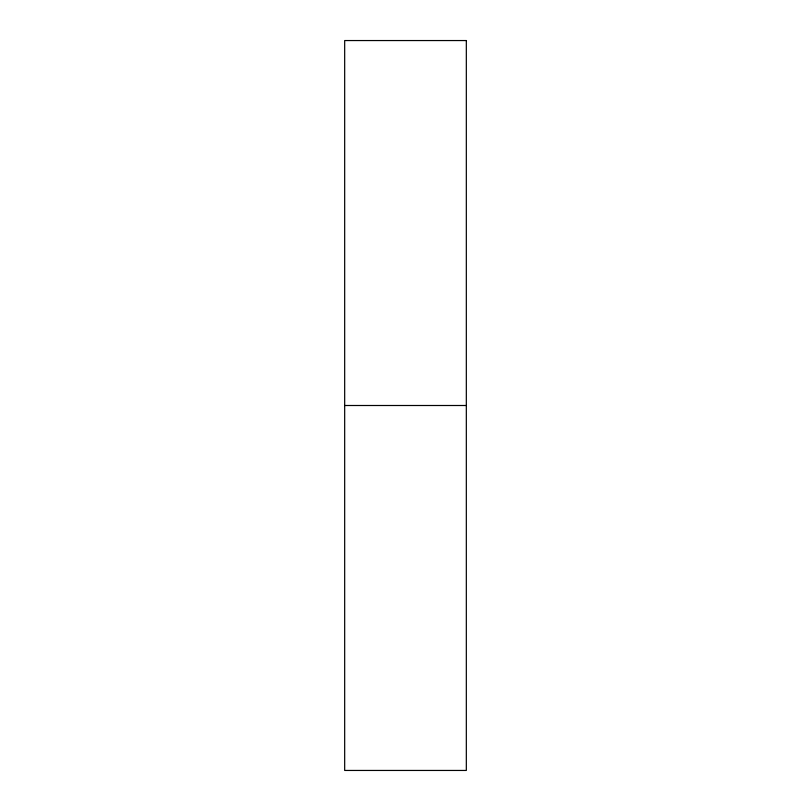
<?xml version="1.0" encoding="UTF-8"?>
<svg xmlns="http://www.w3.org/2000/svg" width="811" height="811" viewBox="0 0 811 811"><rect width="100%" height="100%" fill="white"/><g stroke="black" fill="none" stroke-linecap="round" stroke-linejoin="round"><path stroke-width="1.22" d="M344.675 405.5L466.325 405.5M466.325 40.55L344.675 40.55L344.675 770.45L466.325 770.45L466.325 40.55"/></g></svg>
